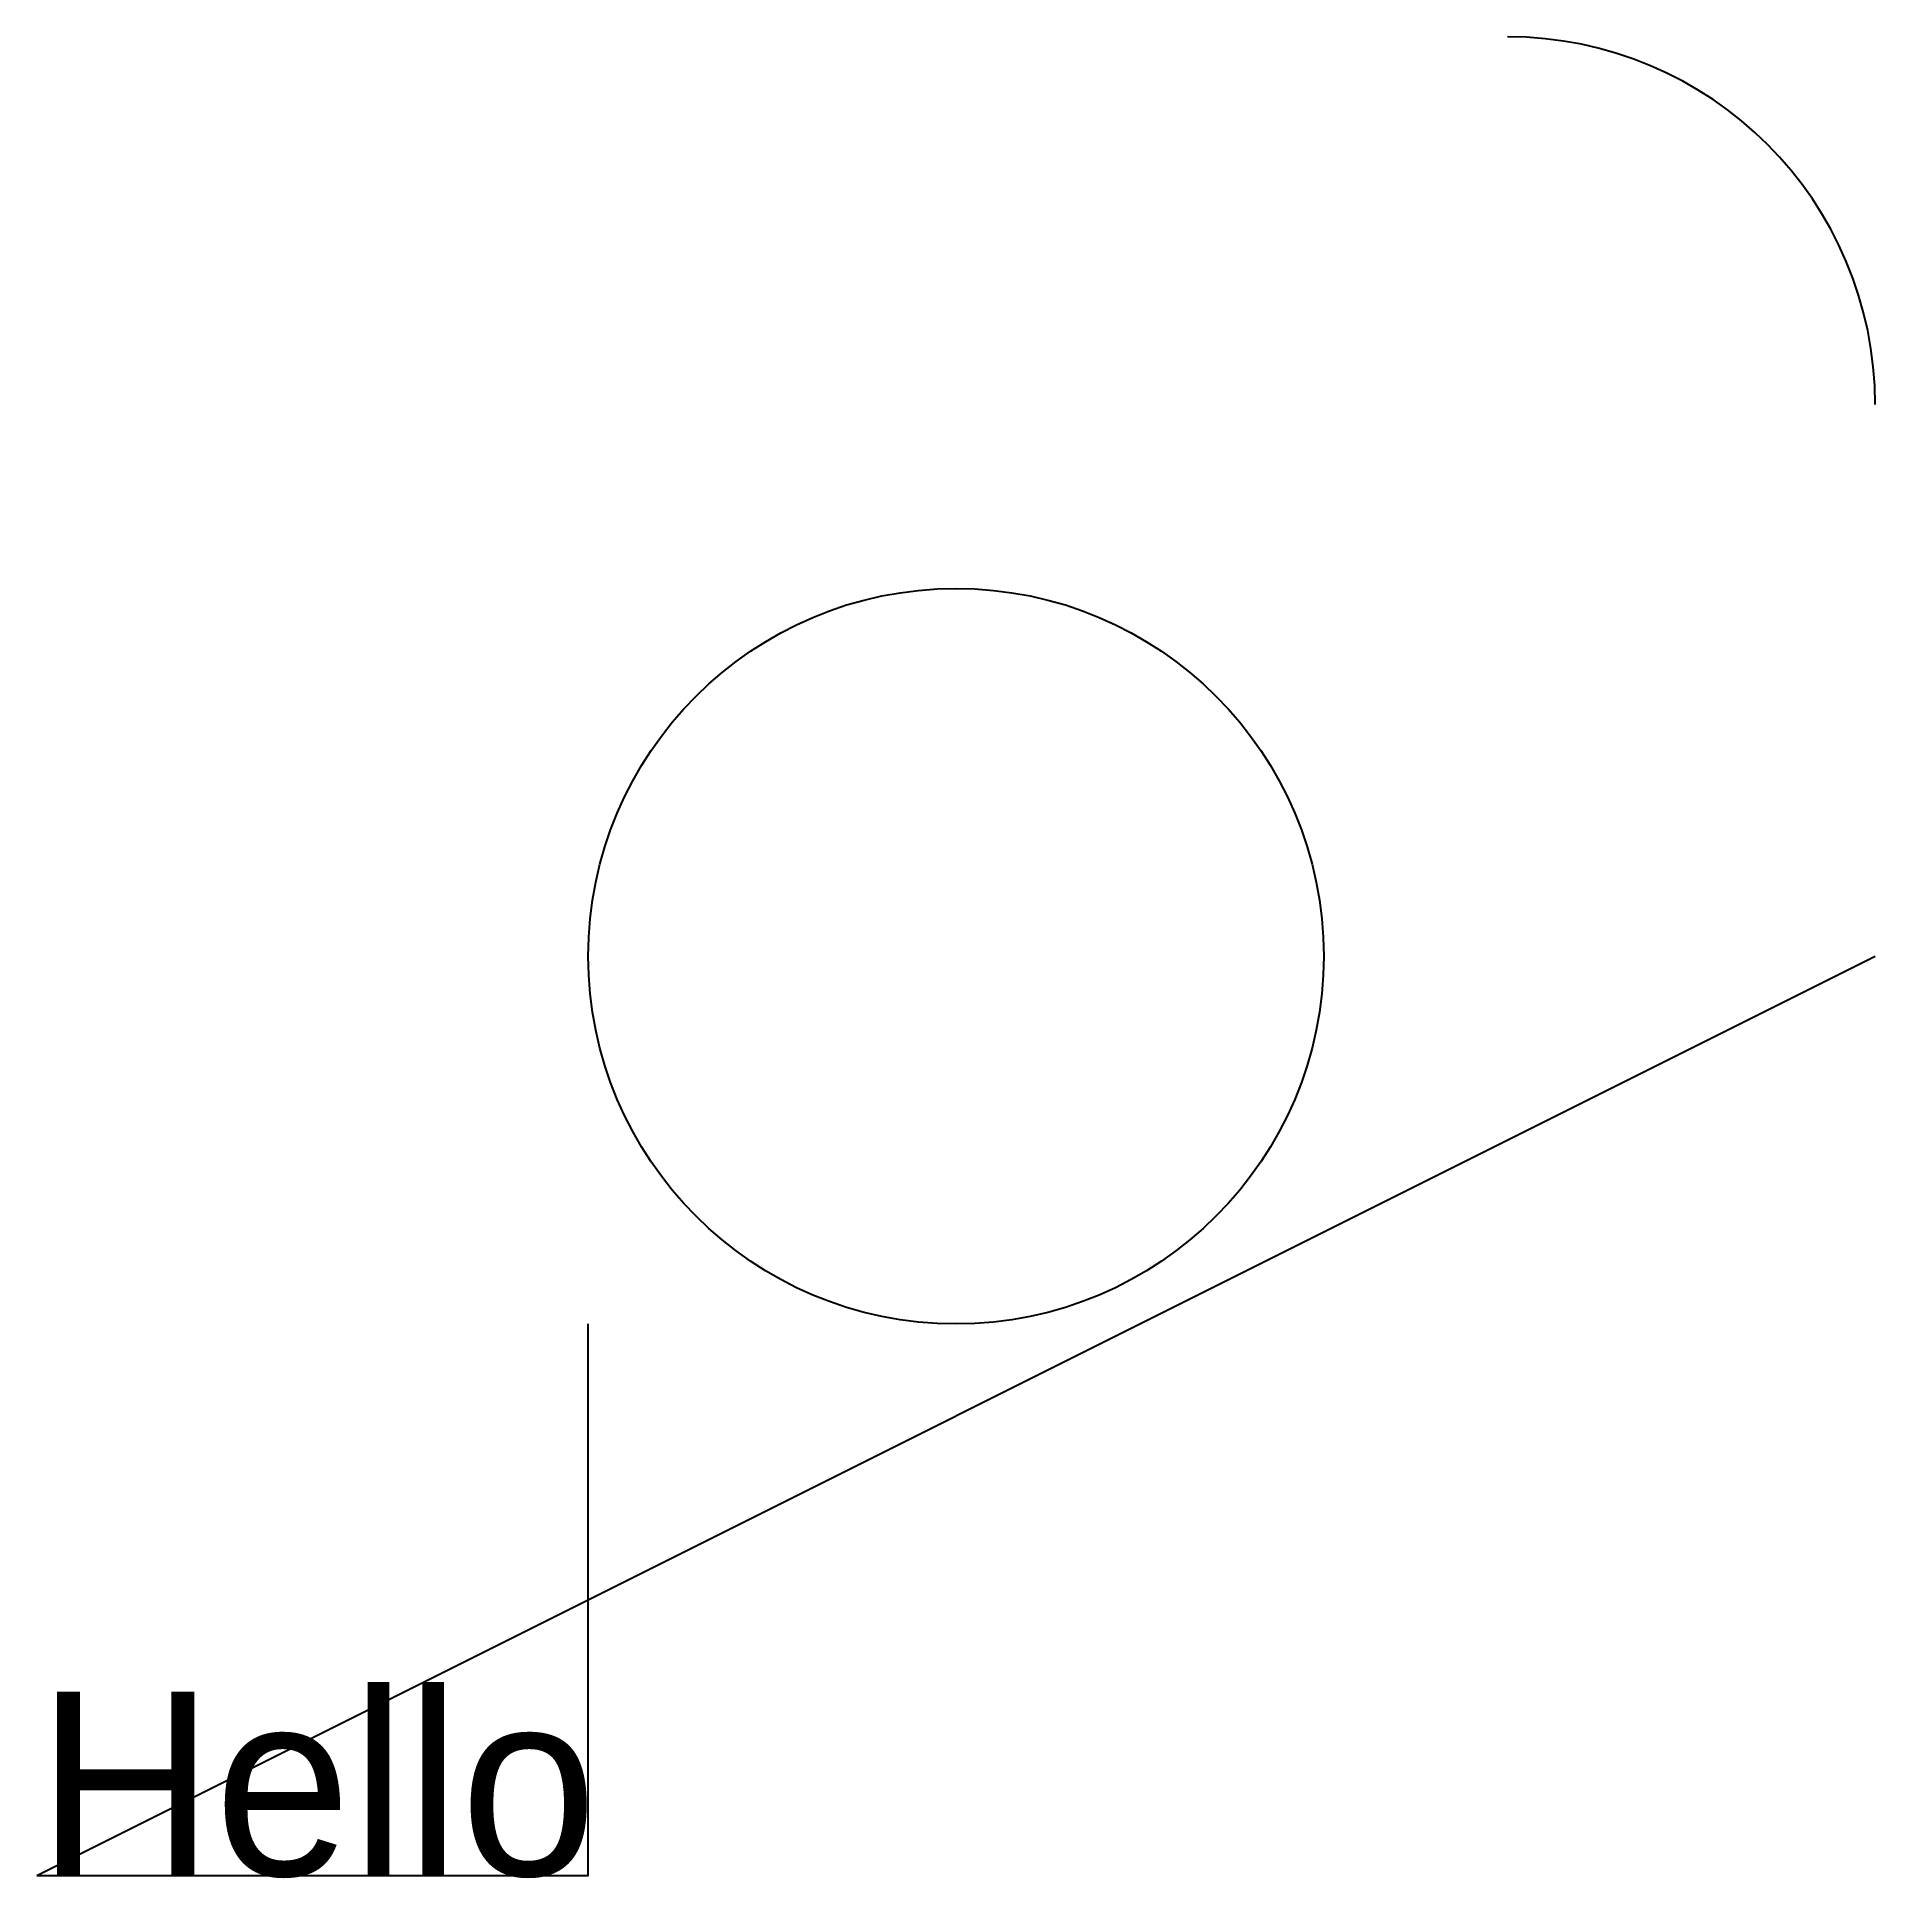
# Model space of a CAD drawing. Header units: metres. Extents: x 0 to 10, y 0 to 10.
import ezdxf

# ---------------------------------------------------------------- set-up
doc = ezdxf.new("R2010")
doc.units = ezdxf.units.M

msp = doc.modelspace()

# ---------------------------------------------------------------- linework, layer by layer
msp.add_line((0, 0), (10, 5))
msp.add_lwpolyline([(0, 0), (3, 0), (3, 3)])
msp.add_circle((5, 5), 2)
msp.add_arc((8, 8), 2, 0, 90)

# ---------------------------------------------------------------- texts
msp.add_text('Hello', height=1).set_placement((0, 0))

doc.saveas('drawing.dxf')
